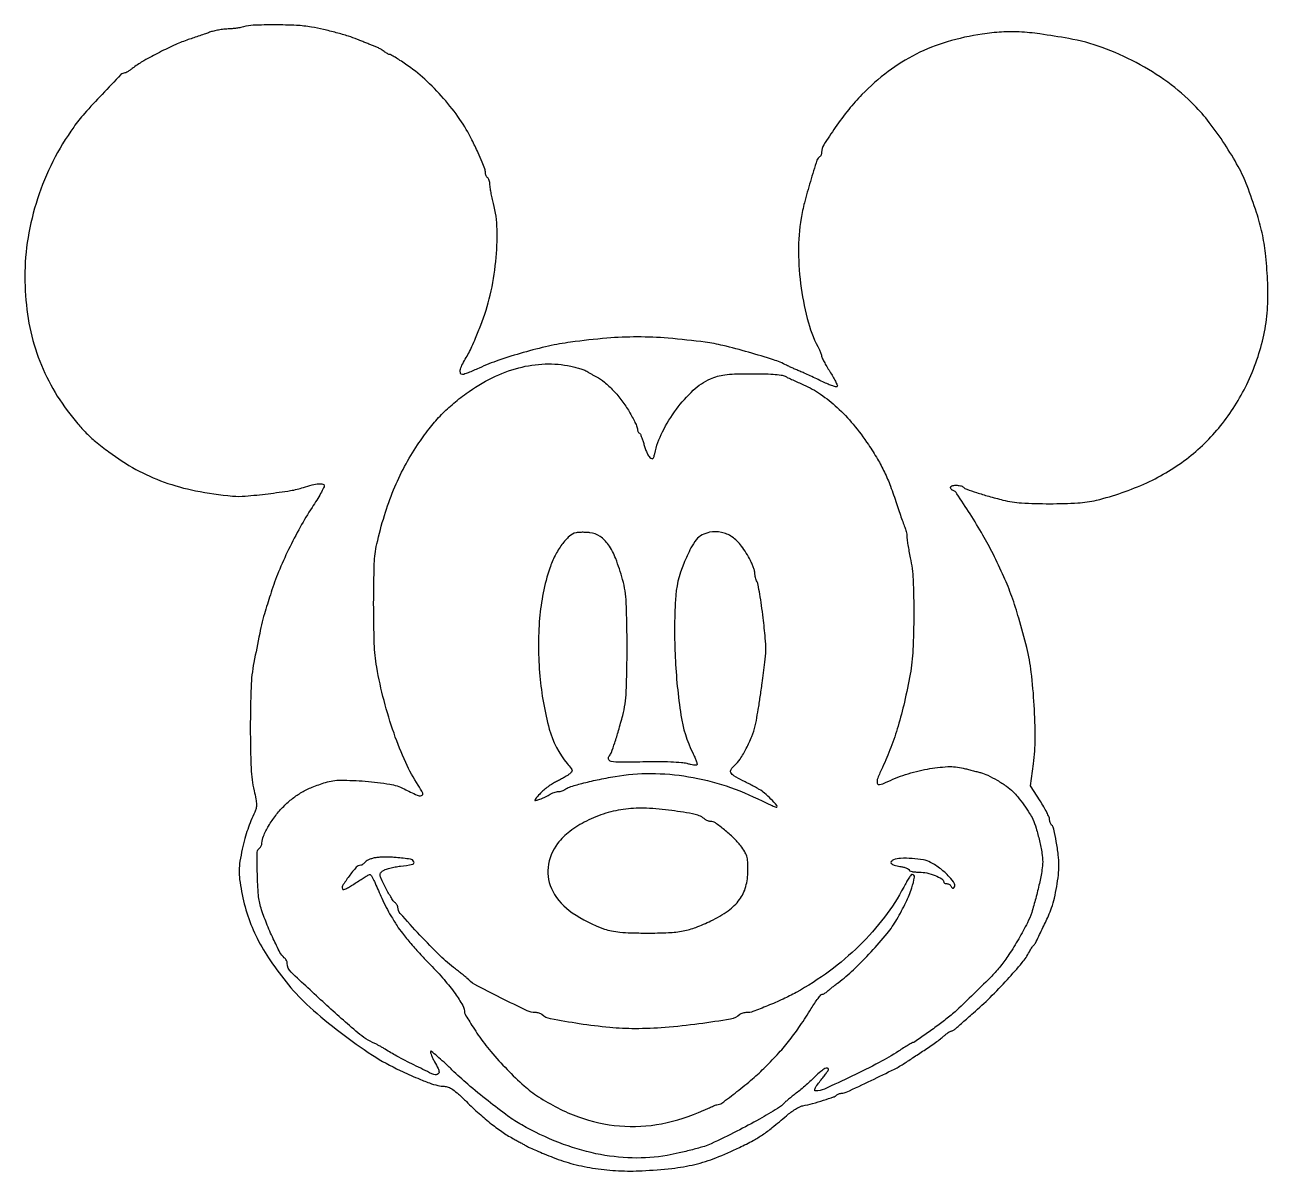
# Model space of a CAD drawing. Extents: x 21 to 561, y 83 to 581.
import ezdxf

# ---------------------------------------------------------------- set-up
doc = ezdxf.new("R2010")
doc.units = 0
doc.header["$MEASUREMENT"] = 0

# ---------------------------------------------------------------- blocks, each defined once
blk = doc.blocks.new('Mickey')
for points in [[(-175, 393.46, -0.031748), (-176.25, 393.14, -0.012499), (-178.01, 392.86, -0.012313), (-179.93, 392.65, -0.015047), (-181.73, 392.56, 0.02415), (-183.62, 392.42, 0.01504), (-185.82, 392.09, 0.015084), (-187.98, 391.63, 0.026311), (-189.73, 391.1, -0.002783), (-191.56, 390.45, -0.001199), (-194.01, 389.6, -0.001186), (-196.62, 388.72, -0.001569), (-199, 387.92, 0.02642), (-204.48, 385.79, 0.011592), (-211.5, 382.41, 0.01138), (-218.25, 378.78, 0.032845), (-222.68, 375.86, -0.009354), (-223.95, 374.94, -0.012836), (-225.13, 374.16, -0.00957), (-226.13, 373.56, -0.130928), (-226.53, 373.46, 0.203336), (-228.26, 372.72, 0.002708), (-236.46, 364.15, 0.00811), (-244.07, 355.83, 0.025925), (-248.76, 349.96, 0.038595), (-257.78, 335.05, 0.037984), (-264.47, 318.85, 0.038271), (-268.58, 301.95, 0.040596), (-269.96, 284.96, 0.035371), (-268.81, 268.7, 0.041415), (-265.37, 253.62, 0.042711), (-259.62, 239.72, 0.042316), (-251.57, 226.96, 0.010189), (-247, 221.15, 0.024627), (-243.32, 217.1, 0.024722), (-239.28, 213.45, 0.010341), (-233.5, 208.91, 0.035558), (-221.77, 201.34, 0.039921), (-209.52, 195.83, 0.037284), (-195.84, 192.07, 0.025065), (-179.8, 189.76, 0.044554), (-174.24, 189.73, 0.00896), (-164.39, 190.75, 0.009112), (-154.57, 192.12, 0.041992), (-149, 193.49, -0.01707), (-145.21, 194.62, -0.044053), (-142.39, 195.1, -0.076649), (-140.6, 194.97, -0.349624), (-140, 194.22, -0.120911), (-140.22, 193.33, -0.007112), (-141.54, 190.88, -0.01041), (-143.24, 187.99, -0.007461), (-145.25, 184.82, 0.018668), (-150.41, 176.29, 0.014263), (-155.43, 166.61, 0.014407), (-159.81, 156.81, 0.021232), (-163.04, 147.96, 0.002575), (-165.62, 139.67, 0.014065), (-166.86, 135.15, 0.01035), (-168, 130.05, 0.000968), (-170.52, 117.46, 0.039608), (-171.76, 106.82, 0.009583), (-172.07, 89.09, 0.009116), (-171.72, 71.45, 0.047512), (-170.43, 61.82, -0.010115), (-169.66, 58.18, -0.038341), (-169.41, 55.87, -0.059797), (-169.56, 54.13, -0.062948), (-170.11, 52.5, 0.015599), (-171.8, 48.77, 0.016701), (-173.21, 45.03, 0.015783), (-174.44, 41.01, 0.011362), (-175.56, 36.46, 0.014525), (-176.57, 31.17, 0.036024), (-176.92, 27.25, 0.036067), (-176.7, 23.32, 0.01459), (-175.86, 18.02, 0.033564), (-173.14, 7.51, 0.036354), (-169.09, -2.25, 0.03337), (-163.35, -11.99, 0.02157), (-155.5, -22.48, 0.038835), (-146.23, -32.17, 0.019034), (-133.08, -43.08, 0.019041), (-119.05, -53, 0.036684), (-107, -59.65, 0.004902), (-99.39, -63.06, 0.016443), (-94.32, -65.08, 0.024834), (-90.65, -66.2, 0.061678), (-87.87, -66.54, -0.098572), (-86.11, -66.89, -0.052921), (-84.17, -67.95, -0.033549), (-81.72, -69.9, -0.009975), (-78.24, -73.19, 0.012354), (-72.69, -78.4, 0.015721), (-67.31, -82.92, 0.017312), (-62.21, -86.65, 0.026173), (-57.5, -89.5, -0.001047), (-55.86, -90.39, -0.001073), (-54.23, -91.27, -0.001039), (-52.83, -92.05, -0.004521), (-52, -92.51, 0.024502), (-50.56, -93.25, 0.00449), (-47.84, -94.45, 0.004493), (-44.43, -95.89, 0.002993), (-40.5, -97.47, 0.03153), (-31.82, -100.29, 0.025858), (-22.25, -102.23, 0.024997), (-12.18, -103.21, 0.024412), (-1.99, -103.2, 0.014738), (11.02, -102.17, 0.031351), (20.96, -100.44, 0.034157), (30.06, -97.6, 0.021146), (40.32, -93.11, 0.009763), (46.26, -90.05, 0.025074), (50.39, -87.55, 0.022097), (54.53, -84.47, 0.006186), (60.73, -79.3, -0.020433), (62.61, -77.82, -0.019723), (64.62, -76.49, -0.02009), (66.48, -75.46, -0.065266), (67.8, -74.99, 0.014074), (72.09, -73.97, 0.01009), (76.81, -72.6, 0.006134), (81.16, -71.18, 0.104112), (82.45, -70.42, -0.057707), (82.91, -70.08, -0.036645), (83.51, -69.8, -0.036513), (84.15, -69.61, -0.054862), (84.73, -69.54, 0.11027), (86.69, -69.11, 0.001612), (97.51, -63.98, 0.003843), (107.6, -59.06, 0.032061), (112, -56.51, -0.001665), (113.35, -55.62, -0.000429), (115.52, -54.19, -0.000437), (118.01, -52.56, -0.000445), (120.48, -50.94, 0.006381), (122.96, -49.29, 0.005972), (125.45, -47.53, 0.005957), (127.62, -45.92, 0.020286), (128.97, -44.79, -0.015229), (129.99, -43.93, -0.019406), (130.99, -43.21, -0.017674), (131.85, -42.67, -0.131394), (132.31, -42.54, 0.101754), (132.72, -42.46, 0.031654), (133.28, -42.18, 0.030177), (133.88, -41.77, 0.029101), (134.43, -41.29, -0.009829), (135.25, -40.53, -0.001088), (137.16, -38.83, -0.001326), (139.44, -36.82, -0.001073), (141.89, -34.68, 0.015963), (149.16, -27.94, 0.012357), (156.64, -20.17, 0.011413), (163.06, -12.82, 0.052962), (166.19, -8.15, -0.011376), (166.66, -7.31, -0.01263), (167.15, -6.52, -0.012039), (167.6, -5.86, -0.062049), (167.9, -5.54, 0.104541), (168.8, -4.41, 0.002535), (171.75, 1.64, 0.005654), (174.48, 7.46, 0.025361), (175.86, 10.96, 0.023889), (177.06, 15.18, 0.015191), (178.08, 20.19, 0.015257), (178.78, 25.19, 0.027045), (179, 29.34, 0.028692), (178.73, 34.01, 0.015548), (177.9, 39.7, 0.0108), (176.82, 45.05, 0.129477), (175.86, 46.91, -0.064527), (175.53, 47.38, -0.035776), (175.25, 48.03, -0.035023), (175.06, 48.74, -0.047088), (174.99, 49.41, 0.106931), (174.78, 50.33, 0.010499), (173.77, 52.41, 0.012893), (172.44, 54.85, 0.009872), (170.86, 57.45), (166.74, 63.95), (168.01, 73.53, 0.033021), (168.73, 84.43, 0.014501), (168.3, 98.89, 0.01449), (167.04, 113.29, 0.033515), (165.06, 123.96, 0.007082), (161.6, 136.71, 0.01661), (158.58, 146.1, 0.018429), (155.13, 154.67, 0.010897), (150.43, 164.64, 0.016033), (146.06, 172.74, 0.009955), (140.45, 181.97, 0.004541), (134.75, 190.74, 0.153868), (132.85, 192.29, -0.084885), (132.52, 192.49, -0.065549), (132.25, 192.79, -0.0654), (132.06, 193.16, -0.083566), (132, 193.54, -0.346618), (132.53, 194.21, -0.056563), (134.3, 194.43, -0.053152), (136.27, 194.24, -0.134207), (137.55, 193.6, 0.097714), (139.02, 192.71, 0.008174), (143.24, 191.27, 0.010234), (148.54, 189.67, 0.006608), (154.73, 188.02, 0.046974), (162.73, 186.79, 0.01426), (175.01, 186.43, 0.014292), (187.3, 186.76, 0.046313), (195.36, 187.97, 0.046852), (217.17, 195.55, 0.059026), (235.42, 206.64, 0.061279), (250.06, 221.31, 0.056652), (261.16, 239.46, 0.028371), (265.47, 250.28, 0.033023), (268.27, 260.99, 0.033064), (269.64, 271.96, 0.028569), (269.65, 283.57, 0.012591), (268.71, 295.14, 0.027002), (267.27, 303.98, 0.026014), (264.86, 312.82, 0.010882), (260.74, 324.46, 0.035554), (256.89, 332.78, 0.018849), (251.02, 342.52, 0.018759), (244.31, 351.97, 0.029883), (237.82, 359.46, 0.042076), (226.3, 369.4, 0.035172), (212.59, 377.96, 0.035251), (197.85, 384.5, 0.042873), (183.27, 388.39, 0.008261), (170.75, 390.4, 0.022443), (161.81, 391.27, 0.028278), (154.1, 391.24, 0.022121), (145.77, 390.36, 0.035094), (130.5, 386.96, 0.044329), (117.05, 381.63, 0.04493), (104.9, 374.07, 0.037645), (93.5, 364.04, 0.024282), (87.77, 357.59, 0.016851), (81.92, 349.78, 0.011956), (76.96, 342.3, 0.141395), (76, 338.99, -0.055116), (75.94, 338.41, -0.049456), (75.75, 337.83, -0.052502), (75.47, 337.35, -0.097685), (75.13, 337.04, 0.179486), (73.98, 335.56, 0.003556), (71.11, 326.26, 0.009175), (68.53, 317.11, 0.023114), (67.09, 310.34, 0.043054), (65.97, 295.9, 0.032458), (67.14, 280.03, 0.033129), (70.26, 265, 0.057669), (75.05, 253.22, -0.022684), (75.41, 252.48, -0.020696), (75.72, 251.68, -0.021203), (75.94, 250.95, -0.060827), (76, 250.42, 0.115736), (76.16, 249.76, 0.007975), (77.04, 248.04, 0.011026), (78.19, 246.01, 0.008049), (79.55, 243.81, -0.010628), (80.89, 241.62, -0.015386), (81.97, 239.62, -0.010959), (82.77, 237.94, -0.187906), (82.8, 237.34, -0.388169), (82.39, 237.12, -0.019432), (80.82, 237.56, -0.022836), (78.82, 238.3, -0.013496), (76.49, 239.36, 0.003327), (73.91, 240.6, 0.002615), (71.09, 241.92, 0.002643), (68.45, 243.12, 0.006509), (66.5, 243.96, -0.003628), (64.84, 244.66, -0.00345), (63.16, 245.4, -0.003424), (61.69, 246.08, -0.012195), (60.76, 246.54, 0.044247), (55.14, 248.9, 0.008038), (44.29, 252.17, 0.008974), (33.15, 255.11, 0.027687), (25.5, 256.54, 0.011559), (9.31, 258.28, 0.020874), (-4.02, 258.84, 0.021162), (-17.22, 258.28, 0.012273), (-33, 256.55, 0.021629), (-42.58, 254.84, 0.013842), (-53.54, 252.06, 0.013902), (-64.19, 248.73, 0.024388), (-72.75, 245.31, -0.005591), (-75.22, 244.22, -0.007714), (-77.46, 243.3, -0.00517), (-79.35, 242.57, -0.088916), (-80, 242.46, -0.317833), (-80.78, 243.01, -0.132926), (-80.89, 244.36, -0.064163), (-80.18, 246.52, -0.026418), (-78.71, 249.23, 0.016656), (-77.24, 251.8, 0.013682), (-75.85, 254.64, 0.009608), (-74.23, 258.37, 0.003105), (-71.97, 263.96, 0.03821), (-67.89, 277.02, 0.03068), (-65.48, 291.56, 0.031584), (-64.92, 305.53, 0.057959), (-66.5, 316.79, -0.009046), (-67.07, 319.17, -0.009159), (-67.56, 321.56, -0.008994), (-67.91, 323.66, -0.036519), (-68, 324.95, 0.038375), (-68.07, 325.91, 0.041851), (-68.29, 326.82, 0.045936), (-68.62, 327.55, 0.128926), (-69, 327.96, -0.093165), (-69.38, 328.31, -0.05297), (-69.71, 328.84, -0.050373), (-69.93, 329.48, -0.058224), (-70, 330.11, 0.081624), (-70.28, 331.8, 0.015354), (-71.37, 334.75, 0.012469), (-73.14, 338.79, 0.004595), (-75.83, 344.41, 0.038416), (-81.07, 353.31, 0.027744), (-88.17, 362.38, 0.027537), (-96.32, 370.69, 0.035454), (-104.71, 377.34, 0.005747), (-107.08, 378.91, 0.008387), (-109.2, 380.25, 0.004703), (-111.02, 381.32, 0.131653), (-111.54, 381.46, -0.102818), (-111.95, 381.54, -0.025429), (-112.57, 381.85, -0.024938), (-113.26, 382.28, -0.022703), (-113.92, 382.79, 0.040883), (-114.77, 383.39, 0.014424), (-116.06, 384.12, 0.014207), (-117.54, 384.84, 0.016195), (-119, 385.44, -0.001856), (-120.56, 386.03, -0.00121), (-122.35, 386.73, -0.001217), (-124.1, 387.41, -0.002323), (-125.5, 387.97, 0.020606), (-129.5, 389.41, 0.009971), (-134.73, 390.93, 0.009767), (-140.33, 392.33, 0.012362), (-145.56, 393.38, 0.032286), (-152.01, 394.1, 0.010856), (-161.47, 394.33, 0.008755), (-170.77, 394.19, 0.069444)], [(-32.9, 246.14, -0.011575), (-30.66, 245.61, -0.013242), (-28.54, 245, -0.01243), (-26.77, 244.39, -0.070304), (-25.9, 243.91, 0.020248), (-25.18, 243.42, 0.007403), (-24.12, 242.78, 0.007325), (-22.94, 242.12, 0.008701), (-21.81, 241.53, -0.059044), (-18.33, 239.24, -0.028715), (-14.46, 235.59, -0.027313), (-10.71, 231.15, -0.029233), (-7.56, 226.42, -0.009202), (-6.2, 224, -0.012039), (-5.05, 221.73, -0.009666), (-4.17, 219.8, -0.101976), (-4, 218.96, 0.056791), (-3.93, 218.39, 0.049967), (-3.74, 217.82, 0.052776), (-3.46, 217.34, 0.095208), (-3.12, 217.03, -0.142537), (-2.72, 216.59, -0.017094), (-2.18, 215.36, -0.019248), (-1.63, 213.83, -0.014716), (-1.14, 212.11, 0.022659), (-0.61, 210.35, 0.02359), (0.07, 208.66, 0.024115), (0.79, 207.27, 0.087723), (1.44, 206.51, 0.05901), (2.24, 205.99, 0.285573), (2.76, 206.04, 0.158269), (3.15, 206.61, 0.018566), (3.53, 208.12, -0.063072), (6.9, 217.66, -0.043666), (12.91, 227.42, -0.044486), (20.28, 235.69, -0.082873), (27.73, 240.66, -0.036154), (30.79, 241.78, -0.037749), (33.94, 242.42, -0.024341), (38.15, 242.75, -0.00596), (45.1, 242.88, -0.007119), (50.55, 242.83, -0.012975), (55, 242.62, -0.01341), (58.42, 242.27, -0.083488), (60.1, 241.76, 0.006162), (61.39, 241.14, 0.001654), (63.45, 240.19, 0.001676), (65.79, 239.12, 0.001733), (68.12, 238.08, -0.046049), (75.55, 233.95, -0.036345), (82.75, 228.21, -0.033079), (89.68, 220.9, -0.025188), (96.29, 212.08, -0.014565), (100.25, 205.81, -0.022117), (103.28, 200.12, -0.021228), (105.88, 194.03, -0.012087), (108.53, 186.46, 0.002977), (109.64, 183.07, 0.003699), (110.72, 179.94, 0.003026), (111.66, 177.33, 0.027797), (112.13, 176.22, -0.040498), (112.47, 175.39, -0.021841), (112.75, 174.33, -0.021616), (112.94, 173.21, -0.031646), (113, 172.22, 0.033551), (113.09, 170.93, 0.006137), (113.44, 168.56, 0.006575), (113.92, 165.8, 0.005932), (114.48, 162.96, -0.041271), (115.69, 153.47, -0.011136), (116.01, 138.3, -0.011508), (115.65, 122.96, -0.033668), (114.44, 112.46, -0.010741), (111.94, 100.32, -0.016222), (109.2, 89.88, -0.018098), (106.07, 80.59, -0.020491), (102.38, 71.94, 0.01516), (100.33, 67.26, 0.148124), (100.14, 65.13, 0.411331), (101.19, 64.44, 0.06539), (103.76, 65.31, -0.036314), (112.43, 68.81, -0.031863), (121.9, 71.2, -0.033247), (130.78, 72.25, -0.075078), (137.5, 71.59, -0.000093), (139.29, 71.13, -0.00006), (141.37, 70.6, -0.00006), (143.4, 70.08, -0.000113), (145.04, 69.67, -0.051612), (148.1, 68.54, -0.018401), (152.22, 66.33, -0.018696), (156.23, 63.77, -0.040697), (159.06, 61.46, -0.033352), (161.13, 59.17, -0.011623), (163.81, 55.61, -0.011371), (166.31, 51.97, -0.038775), (167.69, 49.46, -0.034215), (169.15, 45.51, -0.014649), (170.58, 40.06, -0.014331), (171.67, 34.64, -0.043365), (171.99, 30.89, -0.043031), (171.68, 27.39, -0.009906), (170.53, 21.56, -0.010453), (168.97, 15.07, -0.01204), (167.21, 8.96, -0.043797), (165.35, 4.45, -0.011292), (161.56, -2.44, -0.011995), (157.32, -9.36, -0.027347), (153.73, -14.32, -0.023173), (149.86, -18.65, -0.0051), (142.81, -25.71, -0.005184), (135.61, -32.63, -0.02176), (131.06, -36.54, -0.006545), (126.4, -40.12, -0.005446), (121.35, -43.81, -0.001514), (116.44, -47.29, -0.154654), (115.65, -47.54, 0.133246), (115.3, -47.64, 0.00229), (113.58, -48.66, 0.005649), (111.59, -49.88, 0.003709), (109.32, -51.33, -0.023244), (100.99, -56.21, -0.009276), (89.15, -62.15, -0.005207), (77.21, -67.71, -0.106793), (73.35, -68.54, -0.387455), (72.99, -68.21, -0.135448), (73.12, -67.46, -0.047452), (73.92, -66.14, -0.012627), (75.43, -64.19, 0.006787), (76.8, -62.48, 0.009917), (77.95, -60.93, 0.005812), (78.87, -59.6, 0.150216), (79, -59.19, 0.382704), (78.5, -58.64, 0.151737), (77.42, -58.85, 0.054373), (75.6, -60.1, 0.018049), (73.23, -62.29, -0.010236), (71.47, -63.98, -0.005728), (69.25, -65.96, -0.005712), (66.97, -67.92, -0.00925), (64.98, -69.52, 0.00236), (63.23, -70.89, 0.003265), (61.67, -72.14, 0.002052), (60.37, -73.2, 0.040228), (60, -73.56, -0.075925), (56.85, -76.21, -0.00912), (49, -80.81, -0.010406), (39.18, -86.05, -0.007468), (28, -91.52, -0.037891), (25.13, -92.61, -0.007856), (19.94, -94.06, -0.008644), (14.18, -95.47, -0.011729), (8.93, -96.53, -0.050799), (-6.22, -97.65, -0.044724), (-21.98, -95.79, -0.042014), (-38.07, -90.99, -0.034732), (-54.24, -83.3, -0.029934), (-60.2, -79.45, -0.008816), (-68.85, -72.87, -0.009215), (-77.66, -65.65, -0.016987), (-84.5, -59.41, 0.006051), (-87.97, -56.11, 0.010539), (-90.94, -53.46, 0.004872), (-93.43, -51.37, 0.520785), (-93.8, -51.48, 0.161165), (-93.81, -52, 0.017546), (-93.4, -53.14, 0.020058), (-92.81, -54.51, 0.014902), (-92.05, -55.96, -0.014166), (-90.57, -58.78, -0.085443), (-90.1, -60.36, -0.25242), (-90.44, -61.19, -0.175759), (-91.41, -61.54, -0.113801), (-93.22, -61.12, -0.002762), (-101.01, -57.28, -0.006586), (-108.49, -53.41, -0.019253), (-113.5, -50.48, 0.006271), (-114.76, -49.7, 0.005937), (-116.06, -48.94, 0.005909), (-117.23, -48.29, 0.020663), (-118, -47.91, -0.073459), (-125.34, -43.32, -0.008813), (-139.7, -30.63, -0.004777), (-154.36, -16.96, -0.205469), (-156, -13.14, 0.080043), (-156.1, -12.54, 0.044238), (-156.39, -11.86, 0.042687), (-156.82, -11.21, 0.052823), (-157.32, -10.69, -0.098623), (-159.19, -8.39, -0.011792), (-162.11, -2.51, -0.014672), (-165.05, 4.28, -0.017208), (-167.42, 10.88, -0.057352), (-168.52, 16.45, -0.0147), (-169, 25.63, -0.007623), (-169.06, 35.07, -0.257729), (-168, 36.96, 0.090998), (-167.62, 37.3, 0.053141), (-167.29, 37.83, 0.050785), (-167.07, 38.45, 0.059797), (-167, 39.07, -0.104193), (-166.35, 42.13, -0.029722), (-164.12, 46.48, -0.029463), (-161.04, 51.04, -0.033376), (-157.57, 55.02, -0.029436), (-153.7, 58.46, -0.03713), (-149.74, 61.13, -0.03422), (-145.16, 63.34, -0.020002), (-139.42, 65.39, -0.076315), (-132.86, 66.38, -0.01974), (-122.14, 65.93, -0.01962), (-111.51, 64.65, -0.078696), (-105.3, 62.61, 0.00974), (-99.68, 59.87, 0.173271), (-97.7, 59.68, 0.476467), (-97.21, 60.75, 0.030021), (-99.17, 64.19, -0.03867), (-104.59, 74.05, -0.021711), (-109.68, 86.74, -0.020514), (-114.02, 100.95, -0.020511), (-117.18, 115.46, -0.035433), (-118.24, 125.72, -0.008245), (-118.51, 143.06, -0.007475), (-118.24, 160.32, -0.048264), (-117.13, 168.96, -0.018324), (-113.85, 181.3, -0.023264), (-109.87, 192.41, -0.024614), (-105.11, 202.55, -0.025854), (-99.44, 212.01, -0.016516), (-94.46, 218.9, -0.02524), (-89.67, 224.5, -0.02626), (-84.49, 229.42, -0.020082), (-78.34, 234.25, -0.041288), (-67.01, 241.11, -0.051454), (-55.49, 245.43, -0.055158), (-44.04, 247.11, -0.061143)], [(-30.63, 173.81, 0.134849), (-33.55, 172.29, 0.045969), (-36.77, 168.69, 0.041744), (-39.76, 163.88, 0.037474), (-42.03, 158.46, 0.060523), (-46.46, 136.68, 0.042293), (-46.34, 111.61, 0.043221), (-42.26, 88.55, 0.109844), (-34.44, 73.57, -0.009546), (-32.78, 71.51, -0.121773), (-32.38, 70.62, -0.235593), (-32.59, 69.9, -0.046326), (-33.62, 68.97, -0.021387), (-34.62, 68.3, -0.00689), (-36.14, 67.39, -0.006858), (-37.87, 66.43, -0.007635), (-39.56, 65.54, 0.0275), (-41.32, 64.53, 0.017643), (-43.25, 63.18, 0.017731), (-45.05, 61.72, 0.031471), (-46.41, 60.38, 0.002822), (-48.27, 58.27, 0.135437), (-48.51, 57.77, 0.540409), (-48.3, 57.57, 0.01445), (-46.84, 57.96, 0.022445), (-45.79, 58.33, 0.012665), (-44.54, 58.87, 0.012623), (-43.3, 59.47, 0.020182), (-42.29, 60.06, -0.032121), (-41.3, 60.59, -0.025508), (-40.18, 61.05, -0.026166), (-39.1, 61.36, -0.056879), (-38.24, 61.46, 0.041476), (-37.46, 61.52, 0.034371), (-36.66, 61.71, 0.035669), (-35.95, 61.99, 0.074248), (-35.45, 62.33, -0.112132), (-33.53, 63.42, -0.009923), (-28.13, 64.95, -0.012267), (-21.41, 66.54, -0.008347), (-13.69, 68.02, -0.045368), (1.85, 69.31, -0.039361), (18.15, 67.9, -0.03826), (34.49, 63.87, -0.037342), (50.16, 57.37, 0.006913), (52.5, 56.23, 0.011076), (54.54, 55.33, 0.005048), (56.26, 54.63, 0.298612), (56.57, 54.7, 0.401802), (56.59, 55.45, 0.00993), (54, 58.16, 0.018938), (51.21, 60.75, 0.046856), (48.94, 62.37, 0.007262), (47.69, 63.08, 0.002436), (45.83, 64.07, 0.002423), (43.77, 65.14, 0.002769), (41.79, 66.15, -0.016313), (37.94, 68.25, -0.139333), (36.6, 69.65, -0.275565), (36.67, 71.05, -0.067984), (38.26, 72.83, 0.072687), (40.6, 75.53, 0.02255), (43.3, 80.18, 0.023154), (45.7, 85.36, 0.038042), (47.18, 89.96, 0.016043), (47.67, 92.33, 0.002502), (48.47, 97.04, 0.002783), (49.34, 102.61, 0.002422), (50.2, 108.46, 0.005449), (51.4, 117.62, 0.026259), (51.75, 122.87, 0.027157), (51.54, 128.05, 0.006095), (50.6, 136.83, 0.004967), (49.89, 142.27, 0.006809), (49.14, 147.15, 0.004589), (48.42, 151.22, 0.076896), (47.97, 152.51, -0.034995), (47.6, 153.34, -0.023186), (47.29, 154.34, -0.023361), (47.07, 155.34, -0.041353), (47, 156.18, 0.064352), (46.88, 157.14, 0.017959), (46.44, 158.59, 0.017807), (45.82, 160.21, 0.017846), (45.09, 161.79, 0.041348), (41.22, 168.03, 0.082754), (37.07, 172.05, 0.102867), (32.49, 173.98, 0.095078), (27.38, 174, 0.075538), (24.06, 172.84, 0.098116), (21.57, 170.81, 0.059385), (19.23, 167.2, 0.012917), (16.14, 160.46, 0.087797), (12.49, 144.76, 0.025185), (12.42, 119.71, 0.025601), (14.9, 94.59, 0.07744), (20.04, 78.23, -0.011766), (20.9, 76.38, -0.018231), (21.55, 74.74, -0.012918), (21.98, 73.4, -0.274781), (21.88, 73, -0.215001), (21.5, 72.86, -0.01699), (20.41, 72.97, -0.020676), (19.06, 73.2, -0.014263), (17.55, 73.57, 0.04987), (15.16, 73.98, 0.008111), (10.45, 74.23, 0.008563), (4.71, 74.35, 0.006334), (-1.65, 74.29, -0.004439), (-11.44, 74.16, -0.047342), (-15.4, 74.52, -0.284848), (-16.49, 75.51, -0.258449), (-16.14, 77.01, 0.096574), (-15.27, 78.44, 0.008023), (-13.84, 82.57, 0.009658), (-12.19, 87.9, 0.005371), (-10.38, 94.46, 0.054952), (-8.84, 104.74, 0.009882), (-8.47, 124.12, 0.009696), (-8.85, 143.5, 0.058074), (-10.41, 153.46, 0.022424), (-13.41, 162.63, 0.061749), (-16.57, 168.63, 0.092867), (-20.21, 172.21, 0.120495), (-24.58, 173.82, 0.015393), (-26.24, 173.96, 0.013479), (-27.97, 174, 0.013673), (-29.55, 173.95, 0.038836)], [(-9, 53.86, 0.044813), (-17.73, 52.02, 0.043008), (-26.13, 48.65, 0.045206), (-33.37, 44.12, 0.067615), (-38.64, 38.86, 0.135125), (-42.8, 28.54, 0.155294), (-40.76, 18.15, 0.119026), (-32.28, 8.84, 0.06322), (-18.28, 1.75, 0.038884), (-15.27, 0.93, 0.022922), (-11.58, 0.41, 0.016647), (-6.75, 0.11, 0.006374), (0, 0, 0.011603), (9.51, 0.19, 0.036065), (15.88, 0.93, 0.043339), (21.43, 2.48, 0.023294), (27.95, 5.3, 0.040385), (35.43, 9.72, 0.080357), (40.33, 14.53, 0.091832), (43.07, 20.17, 0.067242), (44, 27.09, 0.01453), (43.89, 30.97, 0.056585), (43.48, 33.33, 0.066923), (42.59, 35.34, 0.02582), (40.85, 37.86, 0.03612), (37.8, 41.29, 0.022968), (33.79, 44.85, 0.018509), (29.85, 47.8, 0.152602), (27.74, 48.46, -0.053423), (27.16, 48.52, -0.035947), (26.52, 48.71, -0.03615), (25.91, 48.98, -0.057896), (25.45, 49.31, 0.13368), (21.13, 51.49, 0.017586), (10.9, 53.21, 0.021597), (-0.09, 54.18, 0.040569)], [(-117.17, 32.78, 0.031426), (-118.67, 32.51, 0.031182), (-120.12, 32.05, 0.032785), (-121.33, 31.49, 0.095061), (-122.05, 30.9, -0.03275), (-122.57, 30.35, -0.03485), (-123.15, 29.88, -0.037224), (-123.7, 29.55, -0.115243), (-124.12, 29.46, 0.215114), (-126.04, 28.59, 0.022351), (-129.21, 24.66, 0.02033), (-132.02, 20.49, 0.347549), (-131.84, 18.96, 0.311494), (-131.41, 18.88, 0.012706), (-129.9, 19.6, 0.018284), (-128.09, 20.62, 0.01148), (-126.04, 21.93, -0.005665), (-123.98, 23.28, -0.008354), (-122.15, 24.41, -0.004486), (-120.58, 25.32, -0.140417), (-120.15, 25.43, -0.23539), (-119.82, 25.25, -0.015777), (-119.22, 24.32, -0.020043), (-118.55, 23.11, -0.013481), (-117.88, 21.68, 0.003611), (-115, 15.16, 0.012931), (-113.03, 11.06, 0.015981), (-111.06, 7.53, 0.007999), (-108.36, 3.18, 0.024834), (-106.01, -0.11, 0.008779), (-102.32, -4.6, 0.008689), (-98.09, -9.39, 0.010101), (-93.9, -13.79, -0.016237), (-87.92, -20.23, -0.024216), (-83.16, -26.27, -0.025537), (-79.86, -31.44, -0.12996), (-79, -34.7, 0.137116), (-78.85, -35.24, 0.002427), (-77.26, -37.84, 0.005895), (-75.35, -40.85, 0.003873), (-73.07, -44.27, 0.027205), (-67.63, -51.46, 0.017314), (-60.56, -59.24, 0.017383), (-53.23, -66.27, 0.037034), (-47, -71.05, 0.057239), (-29.64, -79.81, 0.067786), (-11.72, -83.76, 0.068239), (6.52, -82.77, 0.059123), (24.78, -76.94, -0.003222), (26.83, -76.02, -0.004806), (28.65, -75.25, -0.002161), (30.2, -74.61, -0.096832), (30.54, -74.54, 0.160563), (32.66, -73.84, 0.006391), (39.25, -68.84, 0.012173), (46, -63.3, 0.018176), (51.6, -58.12, 0.012561), (57.41, -52.03, 0.017958), (62.22, -46.33, 0.017563), (66.69, -40.19, 0.011287), (71.46, -32.79, -0.010098), (72.99, -30.4, -0.015169), (74.43, -28.38, -0.009976), (75.7, -26.79, -0.223687), (76.21, -26.54, 0.09382), (76.66, -26.46, 0.032233), (77.26, -26.18, 0.030702), (77.9, -25.77, 0.03101), (78.49, -25.29, -0.014536), (79.22, -24.65, -0.003948), (80.41, -23.68, -0.003991), (81.79, -22.59, -0.004138), (83.16, -21.54, 0.029507), (89.82, -15.91, 0.015372), (97.47, -8.16, 0.015119), (104.42, -0.2, 0.041361), (108.66, 5.94, 0.017404), (112.58, 13.33, 0.031706), (115.17, 19.65, 0.040578), (116.31, 24.21, 0.463913), (115.25, 25.45, 0.240769), (114.84, 25.24, 0.009879), (113.88, 23.85, 0.015322), (112.79, 22.08, 0.010062), (111.65, 19.99, -0.042701), (103.31, 6.89, -0.035902), (92.4, -5.45, -0.03468), (79.42, -16.51, -0.033438), (64.88, -25.82, -0.017659), (59.25, -28.66, -0.011275), (52.52, -31.58, -0.007953), (46.14, -34.07, -0.089024), (43.47, -34.54, 0.037058), (42.61, -34.61, 0.03294), (41.73, -34.8, 0.034444), (40.96, -35.08, 0.080815), (40.45, -35.41, -0.144321), (36.46, -37.36, -0.008178), (22.74, -39.44, -0.013505), (7.99, -41.02, -0.020027), (-5, -41.54, -0.023891), (-16.02, -41.02, -0.013728), (-29.22, -39.39, -0.008457), (-41.71, -37.28, -0.13987), (-45.45, -35.41, 0.074873), (-45.95, -35.08, 0.035434), (-46.67, -34.8, 0.03411), (-47.48, -34.61, 0.040811), (-48.26, -34.54, -0.111833), (-51.93, -33.71, -0.00525), (-63.39, -28.09, -0.005969), (-74.61, -22.27, -0.091644), (-78, -19.57, 0.043528), (-78.37, -19.21, 0.002258), (-79.67, -18.16, 0.003567), (-81.24, -16.93, 0.002582), (-83, -15.58, -0.031581), (-89.69, -9.82, -0.011564), (-98.41, -0.88, -0.005435), (-106.95, 8.49, -0.184098), (-108, 11.25, 0.102917), (-108.09, 11.7, 0.040502), (-108.39, 12.25, 0.037913), (-108.82, 12.82, 0.038608), (-109.32, 13.31, -0.070313), (-110, 14.05, -0.010608), (-111.1, 15.75, -0.011723), (-112.32, 17.82, -0.009891), (-113.51, 20.06, -0.006315), (-115.26, 23.63, -0.074369), (-115.71, 25.1, -0.18925), (-115.48, 26.08, -0.084572), (-114.54, 27.05, -0.076102), (-113.46, 27.61, -0.018218), (-111.53, 28.19, -0.018303), (-109.23, 28.7, -0.017208), (-106.85, 29.05, 0.01937), (-101.57, 29.86, 0.497502), (-101.02, 30.98, 0.245882), (-102.57, 32.09, 0.013442), (-108.74, 32.8, 0.013028), (-110.83, 32.92, 0.009238), (-113.18, 32.96, 0.009333), (-115.43, 32.92, 0.019464)], [(107.25, 31.79, 0.121), (106.21, 31.05, 0.386515), (106.24, 30.26, 0.132183), (107.48, 29.52, 0.027017), (110, 28.96, -0.020833), (111.53, 28.63, -0.031813), (112.83, 28.21, -0.032949), (113.77, 27.76, -0.271692), (114, 27.37, 0.31899), (114.25, 27.01, 0.033037), (115.3, 26.72, 0.03146), (116.73, 26.52, 0.019439), (118.42, 26.46, -0.057041), (121.68, 26.08, -0.038576), (125.25, 24.96, -0.035271), (128.23, 23.51, -0.265806), (128.99, 22.21, 0.181377), (129.1, 21.92, 0.090143), (129.41, 21.68, 0.07049), (129.87, 21.51, 0.050936), (130.42, 21.46, -0.080841), (130.99, 21.36, -0.067172), (131.55, 21.09, -0.068411), (132, 20.68, -0.091153), (132.28, 20.21, 0.069218), (132.5, 19.78, 0.121635), (132.81, 19.52, 0.159505), (133.13, 19.47, 0.146303), (133.44, 19.62, 0.352405), (133.7, 21.38, 0.053129), (131.42, 24.46, 0.044953), (127.71, 27.84, 0.038166), (123.25, 30.7, 0.082219), (120.18, 31.76, 0.024741), (115.25, 32.34, 0.024462), (110.31, 32.44, 0.088669)]]:
    blk.add_lwpolyline(points, format="xyb", close=True)

msp = doc.modelspace()

# ---------------------------------------------------------------- block references
at = {"linetype": 'Continuous'}
msp.add_blockref('Mickey', (290.66, 186.5), dxfattribs=at)

doc.saveas('drawing.dxf')
